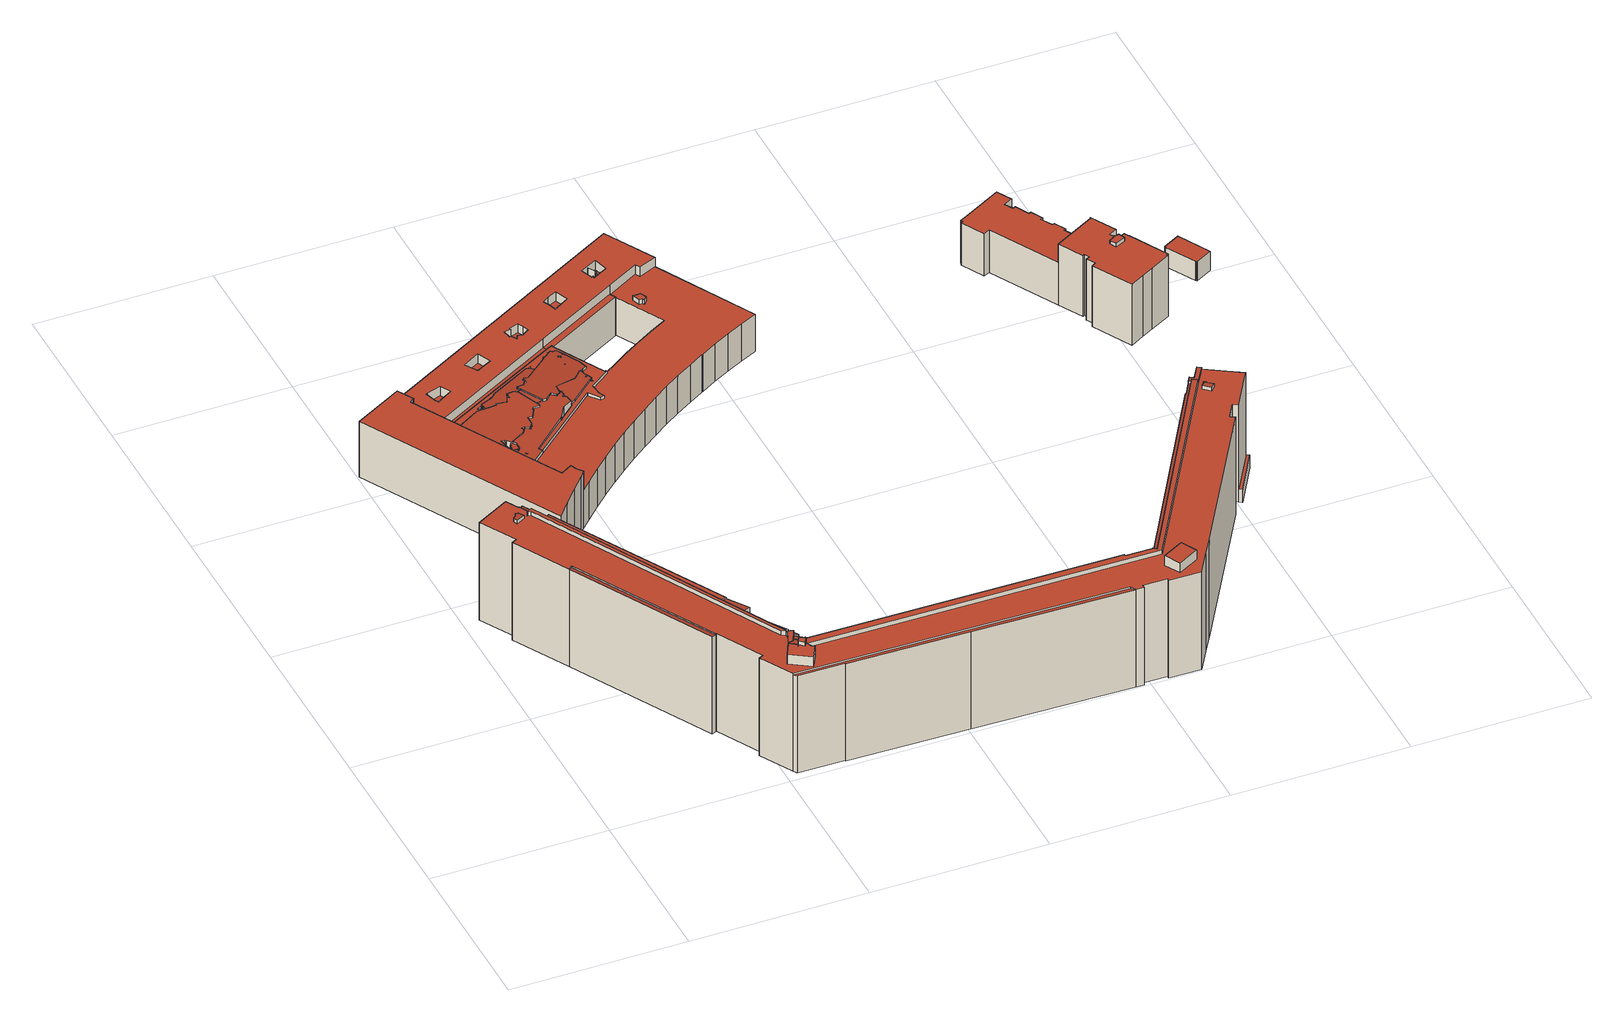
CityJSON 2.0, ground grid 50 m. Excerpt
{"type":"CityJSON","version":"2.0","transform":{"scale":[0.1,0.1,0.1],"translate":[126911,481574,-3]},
"CityObjects":{
"building1":{"type":"Building","attributes":{"b3_dak_type":"multiple horizontal","b3_h_dak_50p":10.44,"b3_h_dak_70p":12.31,"b3_h_dak_max":15.36,"b3_h_dak_min":-3.57,"b3_h_maaiveld":-2.8,"b3_kas_warenhuis":false,"b3_mutatie_ahn3_ahn4":false,"b3_reconstructie_onvolledig":false,"b3_rmse_lod12":4.75,"b3_rmse_lod13":2.4,"b3_rmse_lod22":1.24,"b3_val3dity_lod12":"[104]","b3_val3dity_lod13":"[104]","b3_val3dity_lod22":"[303,307]","b3_volume_lod12":74398.68,"b3_volume_lod13":74641.73,"b3_volume_lod22":69705.63,"geconstateerd":false,"oorspronkelijkbouwjaar":2003,"status":"Pand in gebruik"},"children":["building1-1"]},
"building1-1":{"type":"BuildingPart","parents":["building1"],"geometry":[{"type":"Solid","lod":"2.2","boundaries":[[[[0,1,2,3,4,5,6,7,8,9,10,11,12,13,14,15,16,17,18,19,20,21,22,23,24,25,26],[27,28,29],[30,31,32],[33,34,35],[36,37,38],[39,40,41],[42,43,44],[45,46,47],[48,47,49],[50,51,52,53,54],[55,56,57],[58,59,60,61,62,63,64,65,66,67,68]],[[69,16,15,70]],[[71,19,18,72]],[[73,10,9,74]],[[75,76,77,78]],[[79,80,76,75]],[[81,17,16,69]],[[72,18,17,81]],[[82,83,84,85]],[[86,6,5,87,88]],[[88,87,89,90]],[[91,92,93,94]],[[95,8,7,96]],[[97,98,99,35,34,100,101]],[[102,103,104,105]],[[106,26,25,107]],[[108,2,1,109]],[[107,25,24,110]],[[110,24,23,111]],[[112,21,20,113]],[[113,20,19,71]],[[114,63,62,115]],[[116,22,21,112]],[[111,23,22,116]],[[117,13,12,118]],[[119,120,121,122]],[[123,61,60,124]],[[125,126,127,128]],[[96,7,6,86]],[[129,130,131,132]],[[133,134,135,136]],[[137,138,139,140]],[[141,142,143,144]],[[145,146,147,148]],[[149,150,151,152]],[[153,154,155,156]],[[157,158,159,121]],[[160,161,118,162]],[[163,164,165,166]],[[167,168,169,170]],[[171,172,173,174]],[[175,176,177,178]],[[179,180,38,37,181,182]],[[183,184,185,186]],[[94,93,187,188]],[[188,187,189,190]],[[191,4,3,192]],[[193,194,195,196]],[[197,27,29,198]],[[192,3,2,108]],[[199,200,201,142,141,202]],[[203,204,126,125]],[[205,206,204,203]],[[85,84,207,208]],[[208,207,209,210]],[[162,118,12,11,211]],[[211,11,10,73]],[[212,213,214,215]],[[216,217,218,219]],[[219,218,220,221]],[[215,214,222,223]],[[223,222,224,225]],[[226,227,228,229]],[[230,231,232,233]],[[234,235,54,53,236]],[[237,238,239,240]],[[241,242,243,244]],[[245,244,243,246,247,248]],[[249,250,251,252]],[[253,254,255,256]],[[256,255,257,258]],[[259,260,261,262]],[[263,264,265,266]],[[267,268,264,263]],[[269,270,32,31,271,272]],[[273,274,244,245]],[[275,276,277,278]],[[279,280,281,282,283]],[[198,29,28,284]],[[284,28,27,197]],[[156,155,285,142,141]],[[286,287,288,289]],[[196,195,290,287,286]],[[291,292,290,195]],[[278,277,293,176,175]],[[274,294,295,296]],[[152,151,297,298]],[[299,30,32,270]],[[150,300,270,269]],[[301,302,172,171]],[[303,304,231,230]],[[202,141,142,285,305,306]],[[307,308,309,310]],[[266,265,180,179]],[[289,288,292,291,311]],[[132,131,312,313,314,315]],[[78,77,14,13,117]],[[70,15,14,77]],[[122,121,159,80,79]],[[225,224,316,317]],[[317,316,318,319]],[[320,321,83,82]],[[322,323,321,320]],[[324,325,326,327]],[[327,326,328,329]],[[329,328,325,324]],[[330,331,332,333]],[[333,332,334,335]],[[260,336,312,131]],[[337,338,339,340]],[[341,342,120,119]],[[158,65,64,343]],[[343,64,63,114]],[[248,247,246,344,345]],[[346,347,246,247]],[[348,39,41,349]],[[350,351,294,274,273]],[[352,353,354,355]],[[170,169,206,205]],[[356,357,358]],[[359,330,360,361]],[[335,334,362,363]],[[252,251,363,364]],[[161,365,342,341]],[[366,153,367,368]],[[369,366,370,371]],[[372,373,374,375]],[[376,47,46,374]],[[377,378,379,380]],[[361,360,194,193]],[[210,209,217,216]],[[381,382,300,150,149]],[[383,52,51,384]],[[385,383,382,381]],[[136,135,268,267]],[[386,387,388,389]],[[387,390,391,392]],[[298,297,393,390,387,386]],[[392,391,393,297]],[[345,344,394,395]],[[396,348,397]],[[353,352,398]],[[399,400,242,241]],[[271,31,30,299]],[[401,233,232,402,403,404]],[[403,402,304,303]],[[404,403,235,234]],[[405,50,54,235]],[[406,407,408]],[[409,36,38,180]],[[410,411,412,413,414,415]],[[148,147,416,417]],[[417,416,418,419]],[[420,421,422,423]],[[423,422,146,145]],[[424,425,310,426]],[[426,310,309,412,411]],[[427,428,429,378,377]],[[378,429,331,330,359]],[[430,407,406,373,372]],[[431,45,47,376,432]],[[433,434,302,301]],[[174,173,434,433]],[[435,436,421,420]],[[247,246,437,438]],[[438,437,400,399]],[[229,228,439,440]],[[389,388,441,442,443]],[[440,439,441,388]],[[443,442,444,445]],[[445,444,227,226,446]],[[447,448,449,450]],[[101,100,448,447]],[[451,33,35,99,98]],[[98,99,452,453]],[[454,68,67,455]],[[456,457,458,459]],[[115,62,61,123]],[[455,67,66,460,461]],[[461,460,457,456]],[[140,139,462,463]],[[463,462,58,68,454]],[[464,465,466,467]],[[468,469,465,464,470]],[[470,464,238,237]],[[240,239,467,471]],[[472,473,474,475]],[[475,474,476,477,478]],[[479,480,481,482,483]],[[483,482,481,484,280,279]],[[482,481,476,477]],[[478,477,476,480,479]],[[477,476,485,486]],[[487,488,489]],[[490,491,492,493,494]],[[495,496,497,498]],[[499,500,501,496,495]],[[502,503,492,493]],[[504,505,503,502]],[[506,507,505,504]],[[508,509,510,511]],[[414,413,509,508]],[[511,510,308,307]],[[512,513,514,515]],[[516,517,513,512]],[[515,514,517,516]],[[518,519,500,499]],[[446,226,520,521]],[[521,520,522,523]],[[524,525,407,430]],[[166,165,526,527]],[[528,529,530,531]],[[531,530,164,163]],[[236,53,52,383,385]],[[532,533,534,535]],[[536,537,538,539]],[[540,541,537,536]],[[355,354,542,543]],[[450,449,134,133]],[[100,34,33,451]],[[544,545,436,435]],[[419,418,545,544]],[[415,414,546]],[[306,305,154,153,366,369]],[[547,548,549,550]],[[550,549,529,528]],[[551,552,338,337]],[[527,526,552,551]],[[553,554,548,547]],[[459,458,555,556]],[[368,367,557,558]],[[559,560,561,562,563]],[[562,561,564,565]],[[566,567,568,569]],[[569,568,130,129]],[[563,562,567,566]],[[186,185,349,570]],[[182,181,571,572]],[[87,5,4,191]],[[90,89,573,574]],[[574,573,92,91]],[[570,349,41,40,575]],[[181,37,36,409]],[[221,220,323,322]],[[576,577,213,212]],[[535,534,428,427]],[[364,363,362,533,532]],[[578,579,250,249]],[[380,379,580]],[[357,356,580]],[[581,582,254,253]],[[579,57,56,583]],[[584,296,295,585,586]],[[575,40,39,348,396]],[[523,522,44,43,587,588]],[[589,42,44,522]],[[587,43,42,589]],[[184,590,591,592]],[[572,571,593,590,184,183]],[[594,592,591,593,571]],[[595,596,525,524]],[[375,374,46,45,431]],[[597,49,47,376]],[[598,48,49,597]],[[432,376,47,48,598,599]],[[599,598,411,410]],[[600,601,602,425,424]],[[425,602,603,370]],[[371,370,603,601,600]],[[471,467,466,604,605]],[[605,604,469,468]],[[606,607,351,350]],[[586,585,607,606]],[[262,261,608,609]],[[609,608,365,161,160]],[[258,257,582,581]],[[596,610,592,594]],[[611,612,613,614]],[[558,557,55,57,579,578]],[[615,616,103,102]],[[556,555,616,615]],[[282,281,484,481,482]],[[283,282,617,618]],[[319,318,577,576]],[[619,395,394,347,346,620]],[[620,346,612,611]],[[543,542,395,619]],[[588,587,610,596,595]],[[621,0,26,106]],[[622,623,624,625]],[[74,9,8,95]],[[190,189,336,260,259]],[[539,538,626,627]],[[628,629,541,540]],[[630,631,629,628]],[[460,66,65,158,157]],[[632,633,631,630]],[[627,626,633,632]],[[384,51,50,405]],[[311,291,634,635]],[[635,634,636,637]],[[637,636,233,401]],[[272,271,296,584]],[[638,639,293,277]],[[640,638,641,642]],[[178,177,639,638,640]],[[453,452,643,641]],[[642,641,643,99,98,97]],[[644,645,646,647]],[[105,104,645,644]],[[648,647,646,565,649]],[[488,487,650,560,559]],[[649,565,564,650,487]],[[651,652,653,491,490]],[[493,492,653,652]],[[614,613,647,648]],[[583,56,55,557]],[[625,624,654,655]],[[655,654,138,137]],[[128,127,168,167]],[[340,339,656,657]],[[657,656,554,553]],[[658,659,473,472]],[[652,653,501,500]],[[494,493,492,659,658]],[[498,497,653,652,651]],[[660,661,519,518]],[[618,617,662,663]],[[486,485,664,662]],[[663,662,664,665,666,667]],[[668,669,670]],[[276,275,670]],[[667,666,671,668]],[[666,665,507,506]],[[669,668,671,661,660]],[[144,143,201,200]],[[672,673,200,199]],[[315,314,673,672]],[[124,60,59,674]],[[674,59,58,462]],[[109,1,0,621]],[[314,313,675,676]],[[677,678,623,622]],[[676,675,678,677]],[[292,288,287,290]],[[325,328,326]],[[161,341,119,122,79,75,78,117,118],[163,166,527,551,337,340,657,553,547,550,528,531],[128,167,170,205,203,125],[174,433,301,171],[216,219,221,322,320,82,85,208,210],[420,423,145,148,417,419,544,435]],[[393,391,390]],[[304,402,232,231]],[[434,173,172,302]],[[400,437,246,243,242]],[[227,444,442,441,439,228]],[[467,239,238,464]],[[480,476,481]],[[308,510,509,413,412,309]],[[517,514,513]],[[545,418,416,147,146,422,421,436]],[[154,305,285,155]],[[323,220,218,217,209,207,84,83,321],[214,213,577,318,316,224,222]],[[533,362,334,332,331,429,428,534]],[[593,591,590]],[[601,603,602]],[[469,604,466,465]],[[607,585,295,294,351]],[[582,257,255,254]],[[596,594,571,181,409,408,407,525]],[[558,578,249,252,364,532,535,427,377,380,580,356,358,679,546,414,508,511,307,310,425,370,366,368],[253,256,258,581]],[[484,281,280]],[[319,576,212,215,223,225,317]],[[347,394,344,246]],[[190,259,262,609,160,162,211,73,74,95,96,86,88,90,574,91,94,188]],[[460,157,121,120,458,457]],[[627,632,630,628,540,536,539]],[[637,401,404,234,236,385,381,149,152,298,386,389,443,445,446,521,523,588,595,524,430,372,375,431,432,599,410,415,546,679,358,357,580,379,378,359,361,193,196,286,289,311,635],[240,471,605,468,470,237],[329,324,327]],[[272,584,586,606,350,273,245,248,345,395,542,354,353,398,680,397,348,349,185,184,592,610,587,589,522,520,226,229,440,388,387,392,297,151,150,269]],[[639,177,176,293]],[[99,643,452]],[[565,646,645,104,103,616,555,458,120,342,365,608,261,260,131,130,568,567,562]],[[650,564,561,560]],[[653,492,491]],[[168,127,126,204,206,169]],[[554,656,339,338,552,526,165,164,530,529,549,548]],[[653,497,496,501]],[[486,662,617,282,482,477]],[[667,668,670,275,278,175,178,640,642,97,101,447,450,133,136,267,263,266,179,182,572,183,186,570,575,396,397,680,398,352,355,543,619,620,611,614,648,649,487,489,490,494,658,472,475,478,479,483,279,283,618,663]],[[507,665,664,485,476,474,473,659,492,503,505]],[[661,671,666,506,504,502,493,652,500,519]],[[201,143,142]],[[315,672,199,202,306,369,371,600,424,426,411,598,597,376,374,373,406,408,409,180,265,264,268,135,134,449,448,100,451,98,453,641,638,277,276,670,669,660,518,499,495,498,651,490,489,488,559,563,566,569,129,132],[284,197,198],[512,515,516]],[[678,675,313,312,336,189,187,93,92,573,89,87,191,192,108,109,621,106,107,110,111,116,112,113,71,72,81,69,70,77,76,80,159,158,343,114,115,123,124,674,462,139,138,654,624,623],[538,537,541,629,631,633,626]],[[676,677,622,625,655,137,140,463,454,455,461,456,459,556,615,102,105,644,647,613,612,346,247,438,399,241,244,274,296,271,299,270,300,382,383,384,405,235,403,303,230,233,636,634,291,195,194,360,330,333,335,363,251,250,579,583,557,367,153,156,141,144,200,673,314]]]],"semantics":{"surfaces":[{"type":"GroundSurface"},{"type":"WallSurface","on_footprint_edge":true},{"type":"WallSurface","on_footprint_edge":false},{"type":"RoofSurface"}],"values":[[0,1,1,1,2,2,1,1,2,1,2,2,1,1,2,1,1,1,1,1,1,1,1,1,1,2,1,2,1,2,2,2,2,2,2,2,2,2,2,2,2,2,1,2,2,2,1,2,1,1,2,2,2,2,2,1,1,2,2,2,2,2,2,2,1,2,2,2,2,2,2,2,2,2,1,2,2,2,1,1,2,2,2,2,2,2,2,1,2,2,2,2,2,2,2,2,1,1,2,2,2,2,2,2,2,2,2,2,2,2,2,1,1,2,2,1,2,2,2,2,2,2,2,2,2,2,2,1,2,2,2,2,1,2,2,2,2,2,2,2,2,2,2,1,2,2,2,1,2,1,2,2,2,2,2,2,2,2,2,2,1,2,2,2,2,2,2,2,2,2,2,2,2,1,2,1,2,1,1,2,2,1,2,2,2,2,2,2,2,2,2,2,2,2,2,2,2,2,2,2,2,2,2,2,2,2,2,2,2,2,2,2,2,1,2,2,2,2,2,1,2,2,2,2,2,2,2,2,2,2,2,2,2,2,2,2,2,2,1,2,2,1,1,2,2,2,2,2,2,2,2,1,2,1,1,1,1,2,2,2,2,1,1,1,1,2,2,2,2,2,2,2,2,2,2,2,2,2,1,2,2,2,2,2,2,2,2,2,1,2,1,2,2,2,2,1,2,2,1,2,2,2,2,2,2,2,2,2,2,2,2,2,2,2,2,2,1,2,2,2,2,2,2,2,2,2,2,2,2,2,2,2,2,2,2,2,2,2,1,1,1,2,2,2,3,3,3,3,3,3,3,3,3,3,3,3,3,3,3,3,3,3,3,3,3,3,3,3,3,3,3,3,3,3,3,3,3,3,3,3,3,3,3,3,3,3,3,3,3,3,3]]}}]},
"building2":{"type":"Building","attributes":{"b3_dak_type":"multiple horizontal","b3_h_dak_50p":28.5,"b3_h_dak_70p":28.51,"b3_h_dak_max":32.79,"b3_h_dak_min":-2.65,"b3_h_maaiveld":-2.82,"b3_kas_warenhuis":false,"b3_mutatie_ahn3_ahn4":false,"b3_reconstructie_onvolledig":false,"b3_rmse_lod12":5.77,"b3_rmse_lod13":3.75,"b3_rmse_lod22":3.65,"b3_val3dity_lod12":"[]","b3_val3dity_lod13":"[]","b3_val3dity_lod22":"[]","b3_volume_lod12":128184.92,"b3_volume_lod13":125183.34,"b3_volume_lod22":125120.52,"geconstateerd":false,"oorspronkelijkbouwjaar":1970,"status":"Pand in gebruik"},"children":["building2-1"]},
"building2-1":{"type":"BuildingPart","parents":["building2"],"geometry":[{"type":"Solid","lod":"2.2","boundaries":[[[[681,682,683,684,685,686,687,688,689,690,691,692,693,694,695,696,697,698,699,700,701,702,703,704,705,706,707,708,709,710,711,712,713,714,715,716,717,718,719,720,721,722,723,724,725,726,727,728,729,730,731,732,733,734,735,736,737,738,739,740,741,742,743,744,745,746]],[[747,718,717,748]],[[748,717,716,749]],[[750,706,705,751,752]],[[752,751,753,754]],[[755,720,719,756]],[[757,714,713,758]],[[759,760,761,762]],[[763,764,765,766,767]],[[768,710,769]],[[749,716,715,770]],[[771,707,706,750]],[[751,705,704,772]],[[773,703,702,774]],[[775,776,777,778]],[[779,697,696,780]],[[756,719,718,747]],[[781,691,690,782]],[[783,784,698,697,779]],[[774,702,701,785]],[[786,694,693,787]],[[782,690,689,788]],[[789,790,687,686,791]],[[792,744,743,793]],[[794,684,795]],[[796,688,687,790]],[[797,798,799,800]],[[801,802,803,804]],[[805,806,807,808]],[[809,810,742,741,811]],[[812,740,739,813]],[[814,737,736,815,816]],[[816,815,817,818]],[[813,739,738,819]],[[819,738,737,814]],[[820,733,732,821]],[[822,823,734,733,820]],[[824,731,730,825,826]],[[827,828,754,829]],[[829,754,753,830,831]],[[832,833,834,828,827]],[[818,817,823,822]],[[835,836,837,838]],[[839,727,726,840]],[[841,724,723,842]],[[838,837,725,724,841]],[[843,844,845,846]],[[842,723,722,847]],[[840,726,725,837]],[[847,722,721,848]],[[848,721,720,755]],[[849,850,844,843]],[[851,695,694,786]],[[852,853,850,849]],[[770,715,714,757,854]],[[821,732,731,824]],[[855,856,857,858]],[[859,860,861,862]],[[863,864,865,790,789]],[[854,757,866,867]],[[846,845,853,852]],[[868,869,870,871]],[[872,873,874,875]],[[876,682,681,877]],[[877,681,746,878]],[[879,880,881,882]],[[883,884,882]],[[885,886,887,865,864]],[[826,825,836,835]],[[888,889,890,764,763]],[[764,890,891,892]],[[893,894,895,896]],[[897,898,894,893]],[[899,900,901,902]],[[902,901,903,904]],[[904,903,905,906]],[[906,905,860,859]],[[780,696,695,851,907]],[[907,851,908,909]],[[910,911,833,832]],[[815,736,735,912]],[[912,735,734,823]],[[758,713,712,913]],[[913,712,711,914]],[[915,916,898,897]],[[875,874,889,888]],[[873,917,911,910]],[[918,919,920,917,873,872]],[[921,922,920,919]],[[787,693,692,923]],[[811,741,740,812]],[[924,925,926,927]],[[927,926,776,775]],[[928,929,930,931]],[[932,700,699,930]],[[881,880,933,925,924]],[[778,777,934,935]],[[935,934,936,937]],[[825,730,729,938]],[[938,729,728,939]],[[795,684,683,940]],[[884,883,940,941]],[[942,943,944,869,868]],[[869,944,864,863,945]],[[946,947,794,795]],[[948,685,684,794]],[[940,683,941]],[[945,863,947,946]],[[791,686,685,948]],[[949,950,951,943,942]],[[952,953,951,950]],[[909,908,954,953,952]],[[941,683,682,876]],[[896,895,955,856,855]],[[956,957,958,959]],[[939,728,727,839]],[[960,961,957,956]],[[962,781,961,960]],[[953,954,886,885]],[[963,964,887,886]],[[959,958,964,963]],[[880,879,878,965]],[[965,878,746,745,966]],[[967,968,709,708,969]],[[969,708,707,771]],[[808,807,802,801]],[[923,692,691,781,962]],[[785,701,700,932]],[[925,933,810,809]],[[793,743,742,810]],[[966,745,744,792]],[[769,710,709,968]],[[970,800,799,955,895]],[[767,766,971,972]],[[766,765,916,915]],[[973,974,919,918]],[[972,971,974,973]],[[858,857,975,976]],[[976,975,922,921]],[[931,930,699,698,784]],[[772,704,703,773,977]],[[977,773,929,928]],[[831,830,784,783]],[[937,936,798,797]],[[828,834,968,967]],[[762,761,768,769]],[[914,711,710,768]],[[892,891,950,949]],[[871,870,800,970]],[[978,979,980,981]],[[981,980,806,805]],[[804,803,982,983]],[[983,982,979,978]],[[862,861,984,985]],[[985,984,900,899]],[[867,866,760,759]],[[788,689,688,796]],[[846,852,849,843]],[[912,823,817,815]],[[791,948,794,947,863,789]],[[939,839,840,837,836,825,938]],[[953,885,864,944,943,951]],[[878,879,882,884,941,876,877]],[[923,962,960,956,959,963,886,954,908,851,786,787]],[[966,792,793,810,933,880,965]],[[972,973,918,872,875,888,763,767]],[[976,921,919,974,971,766,915,897,893,896,855,858]],[[929,773,774,785,932,930]],[[784,830,753,751,772,977,928,931]],[[950,891,890,889,874,873,910,832,827,829,831,783,779,780,907,909,952]],[[828,967,969,771,750,752,754]],[[867,759,762,769,968,834,833,911,917,920,922,975,857,856,955,799,798,936,934,777,776,926,925,809,811,812,813,819,814,816,818,822,820,821,824,826,835,838,841,842,847,848,755,756,747,748,749,770,854],[853,845,844,850],[901,900,984,861,860,905,903],[979,982,803,802,807,806,980]],[[871,970,895,894,898,916,765,764,892,949,942,868]],[[800,870,869,945,946,795,940,883,882,881,924,927,775,778,935,937,797]],[[983,978,981,805,808,801,804]],[[985,899,902,904,906,859,862]],[[760,866,757,758,913,914,768,761]],[[788,796,790,865,887,964,958,957,961,781,782]]]],"semantics":{"surfaces":[{"type":"GroundSurface"},{"type":"WallSurface","on_footprint_edge":true},{"type":"WallSurface","on_footprint_edge":false},{"type":"RoofSurface"}],"values":[[0,1,1,1,2,1,1,2,2,1,1,1,1,1,2,1,1,1,1,1,1,1,1,1,1,1,2,2,2,1,1,1,2,1,1,1,1,1,2,2,2,2,2,1,1,1,2,1,1,1,1,2,1,2,1,1,2,2,2,2,2,2,2,1,1,2,2,2,2,2,2,2,2,2,2,2,2,1,2,2,1,1,1,1,2,2,2,2,2,1,1,2,2,2,1,2,2,2,1,1,1,2,2,2,2,1,1,2,1,2,2,2,1,2,2,1,2,2,2,2,2,2,1,1,1,2,1,1,2,1,1,1,2,2,2,2,2,2,2,1,1,2,2,2,2,2,1,2,2,2,2,2,2,2,2,2,1,3,3,3,3,3,3,3,3,3,3,3,3,3,3,3,3,3,3,3,3,3]]}}]},
"building3":{"type":"Building","attributes":{"b3_dak_type":"multiple horizontal","b3_h_dak_50p":11.19,"b3_h_dak_70p":16.99,"b3_h_dak_max":18.29,"b3_h_dak_min":-1,"b3_h_maaiveld":-2.52,"b3_kas_warenhuis":false,"b3_mutatie_ahn3_ahn4":false,"b3_reconstructie_onvolledig":false,"b3_rmse_lod12":4.34,"b3_rmse_lod13":0.669,"b3_rmse_lod22":0.66,"b3_val3dity_lod12":"[]","b3_val3dity_lod13":"[]","b3_val3dity_lod22":"[]","b3_volume_lod12":14480.39,"b3_volume_lod13":12242.23,"b3_volume_lod22":12234.26,"geconstateerd":false,"oorspronkelijkbouwjaar":2007,"status":"Pand in gebruik"},"children":["building3-1"]},
"building3-1":{"type":"BuildingPart","parents":["building3"],"geometry":[{"type":"Solid","lod":"2.2","boundaries":[[[[986,987,988,989,990,991,992,993,994,995,996,997,998,999,1000,1001,1002,1003,1004,1005,1006,1007,1008,1009,1010,1011,1012,1013,1014,1015,1016,1017,1018,1019,1020,1021,1022,1023,1024,1025,1026,1027,1028,1029,1030]],[[1031,1032,1033,1034]],[[1034,1033,1026,1025,1035]],[[1036,1030,1029,1037]],[[1038,1028,1027,1039]],[[1037,1029,1028,1038]],[[1035,1025,1024,1040,1041]],[[1042,995,994,1043]],[[1040,1024,1023,1044]],[[1044,1023,1022,1045]],[[1046,1018,1017,1047]],[[1048,1019,1018,1046]],[[1049,1020,1019,1048]],[[1050,1016,1015,1051]],[[1047,1017,1016,1050]],[[1052,998,997,1053]],[[1051,1015,1014,1054]],[[1054,1014,1013,1055]],[[1055,1013,1012,1056]],[[1056,1012,1011,1057]],[[1057,1011,1010,1058]],[[1058,1010,1009,1059]],[[1045,1022,1021,1060]],[[1059,1009,1008,1061]],[[1061,1008,1007,1062]],[[1062,1007,1006,1063]],[[1064,1002,1001,1065]],[[1065,1001,1000,1066]],[[1063,1006,1005,1067]],[[1067,1005,1004,1068]],[[1068,1004,1003,1069]],[[1043,994,993,1070]],[[1066,1000,999,1071]],[[1072,1073,1074,1075]],[[1076,1077,1073,1072]],[[1071,999,998,1052]],[[1078,1053,997,996,1079]],[[1070,993,992,1080]],[[1079,996,995,1042]],[[1080,992,991,1081]],[[1081,991,990,1082]],[[1082,990,989,1083]],[[1075,1074,1084,1085]],[[1041,1040,1086,1087]],[[1087,1086,1077,1076]],[[1039,1027,1026,1033]],[[1085,1084,1032,1031]],[[1069,1003,1002,1064]],[[1088,1049,1089,1090]],[[1060,1021,1020,1049,1088]],[[1091,987,986,1092]],[[1093,988,987,1091]],[[1092,986,1030,1036]],[[1083,989,988,1093]],[[1090,1089,1053,1078]],[[1085,1031,1034,1035,1041,1087,1076,1072,1075]],[[1053,1089,1049,1048,1046,1047,1050,1051,1054,1055,1056,1057,1058,1059,1061,1062,1063,1067,1068,1069,1064,1065,1066,1071,1052]],[[1090,1078,1079,1042,1043,1070,1080,1081,1082,1083,1093,1091,1092,1036,1037,1038,1039,1033,1032,1084,1074,1073,1077,1086,1040,1044,1045,1060,1088]]]],"semantics":{"surfaces":[{"type":"GroundSurface"},{"type":"WallSurface","on_footprint_edge":false},{"type":"WallSurface","on_footprint_edge":true},{"type":"RoofSurface"}],"values":[[0,1,2,2,2,2,2,2,2,2,2,2,2,2,2,2,2,2,2,2,2,2,2,2,2,2,2,2,2,2,2,2,2,1,1,2,2,2,2,2,2,2,1,1,1,2,1,2,1,2,2,2,2,2,1,3,3,3]]}}]},
"building4":{"type":"Building","attributes":{"b3_dak_type":"multiple horizontal","b3_h_dak_50p":3.69,"b3_h_dak_70p":3.71,"b3_h_dak_max":3.9,"b3_h_dak_min":3.61,"b3_h_maaiveld":-2.43,"b3_kas_warenhuis":false,"b3_mutatie_ahn3_ahn4":false,"b3_reconstructie_onvolledig":false,"b3_rmse_lod12":0.0558,"b3_rmse_lod13":0.0558,"b3_rmse_lod22":0.0523,"b3_val3dity_lod12":"[]","b3_val3dity_lod13":"[]","b3_val3dity_lod22":"[]","b3_volume_lod12":357.45,"b3_volume_lod13":357.45,"b3_volume_lod22":357.29,"geconstateerd":false,"oorspronkelijkbouwjaar":2007,"status":"Pand in gebruik"},"children":["building4-1"]},
"building4-1":{"type":"BuildingPart","parents":["building4"],"geometry":[{"type":"Solid","lod":"2.2","boundaries":[[[[1094,1095,1096,1097,1098,1099,1100,1101]],[[1102,1100,1099,1103]],[[1103,1099,1098,1104]],[[1105,1095,1094,1106]],[[1106,1094,1101,1107]],[[1107,1101,1100,1102]],[[1108,1097,1096,1109]],[[1104,1098,1097,1108]],[[1109,1096,1095,1105]],[[1109,1105,1106,1107,1102,1103,1104,1108]]]],"semantics":{"surfaces":[{"type":"GroundSurface"},{"type":"WallSurface","on_footprint_edge":true},{"type":"RoofSurface"}],"values":[[0,1,1,1,1,1,1,1,1,2]]}}]}
},
"vertices":[
[632,1345,2],[590,1310,2],[549,1273,2],[509,1235,2],[469,1196,2],[439,1166,2],[429,1155,2],[391,1113,2],[353,1070,2],[317,1026,2],[6,1590,2],[6,1591,2],[144,1667,2],[900,2085,2],[979,1942,2],[1134,1662,2],[1086,1640,2],[1038,1615,2],[990,1590,2],[946,1564,2],[942,1562,2],[899,1536,2],[851,1506,2],[806,1476,2],[763,1446,2],[718,1413,2],[675,1380,2],[362,1324,2],[358,1326,2],[357,1320,2],[520,1682,2],[504,1673,2],[513,1664,2],[419,1440,2],[419,1444,2],[415,1438,2],[467,1517,2],[461,1516,2],[465,1505,2],[405,1568,2],[411,1565,2],[410,1581,2],[445,1598,2],[446,1596,2],[455,1597,2],[513,1538,2],[510,1535,2],[523,1528,2],[526,1526,2],[525,1526,2],[564,1698,2],[560,1697,2],[561,1696,2],[565,1694,2],[569,1697,2],[635,1567,2],[642,1563,2],[639,1570,2],[688,1590,2],[731,1619,2],[771,1646,2],[818,1676,2],[864,1703,2],[912,1730,2],[837,1866,2],[836,1865,2],[604,1737,2],[603,1736,2],[685,1587,2],[1086,1640,121],[1134,1662,121],[946,1564,121],[990,1590,121],[6,1590,181],[317,1026,180],[929,1920,153],[929,1920,123],[979,1942,123],[979,1942,153],[921,1934,153],[921,1934,123],[1038,1615,121],[833,1943,153],[833,1943,124],[825,1941,124],[825,1941,153],[429,1155,181],[439,1166,122],[439,1166,181],[439,1168,122],[439,1168,181],[430,1192,181],[430,1192,122],[426,1204,122],[426,1204,181],[353,1070,180],[391,1113,181],[415,1438,149],[415,1438,144],[415,1438,4],[419,1444,144],[419,1444,149],[227,1519,132],[227,1519,126],[302,1379,126],[302,1379,132],[675,1380,122],[718,1413,122],[549,1273,122],[590,1310,122],[763,1446,122],[806,1476,122],[899,1536,122],[942,1562,121],[912,1730,122],[864,1703,122],[851,1506,122],[900,2085,153],[144,1667,153],[584,1748,153],[584,1748,125],[827,1882,125],[827,1882,153],[818,1676,123],[771,1646,123],[706,1875,153],[706,1875,125],[662,1848,125],[662,1848,153],[342,1306,132],[342,1306,126],[346,1297,126],[346,1297,131],[445,1492,152],[445,1492,149],[444,1495,149],[444,1495,152],[632,1544,132],[632,1544,123],[691,1586,123],[691,1586,132],[505,1451,132],[505,1451,4],[503,1448,4],[503,1448,132],[231,1625,153],[231,1625,125],[221,1658,125],[221,1658,153],[522,1655,144],[522,1655,142],[488,1624,145],[488,1624,148],[552,1497,132],[552,1497,5],[553,1494,3],[553,1494,132],[836,1865,125],[836,1865,123],[827,1882,123],[170,1621,181],[170,1621,153],[144,1667,181],[509,1791,153],[509,1791,126],[505,1814,125],[505,1814,153],[653,1874,153],[653,1874,125],[646,1887,125],[646,1887,153],[407,1757,153],[407,1757,125],[424,1718,125],[424,1718,153],[390,1440,147],[390,1440,4],[397,1441,4],[397,1441,147],[465,1505,154],[465,1505,149],[461,1516,149],[461,1516,153],[428,1582,151],[428,1582,146],[411,1582,144],[411,1582,150],[423,1208,122],[423,1208,181],[391,1189,122],[391,1189,181],[469,1196,122],[509,1235,122],[638,1644,138],[638,1644,132],[614,1691,132],[614,1691,137],[362,1324,133],[357,1320,133],[503,1449,139],[503,1449,132],[503,1449,4],[505,1451,139],[691,1912,153],[691,1912,125],[665,1900,153],[665,1900,125],[826,1939,124],[826,1939,153],[804,1927,124],[804,1927,153],[6,1591,181],[806,1971,153],[806,1971,124],[818,1952,124],[818,1952,152],[805,1934,153],[805,1934,124],[800,1932,124],[800,1932,153],[787,1966,124],[787,1966,153],[821,1952,124],[821,1952,147],[826,1956,124],[826,1956,133],[470,1607,146],[470,1607,4],[472,1611,4],[472,1611,145],[584,1717,132],[584,1717,4],[588,1714,4],[588,1714,132],[569,1697,139],[569,1697,132],[565,1694,139],[596,1684,138],[596,1684,83],[599,1686,83],[599,1686,138],[341,1583,132],[341,1583,4],[342,1583,4],[342,1583,132],[342,1583,137],[338,1570,4],[338,1570,132],[338,1570,139],[641,1573,135],[641,1573,132],[634,1585,132],[634,1585,138],[629,1579,138],[629,1579,4],[629,1581,4],[629,1581,138],[631,1582,4],[631,1582,138],[336,1288,181],[336,1288,126],[157,1611,126],[157,1611,181],[447,1499,152],[447,1499,149],[465,1499,148],[465,1499,154],[446,1495,152],[446,1495,149],[513,1664,140],[513,1664,132],[504,1673,132],[504,1673,137],[344,1584,137],[344,1584,132],[386,1422,146],[386,1422,144],[392,1431,145],[392,1431,147],[323,1418,141],[323,1418,8],[325,1418,6],[325,1418,138],[325,1418,141],[358,1326,134],[505,1451,2],[612,1691,137],[612,1691,7],[611,1690,7],[611,1690,137],[614,1691,7],[612,1695,132],[612,1695,7],[392,1431,4],[344,1584,4],[386,1608,4],[386,1608,132],[477,1626,143],[477,1626,148],[520,1682,132],[522,1655,132],[359,1730,153],[359,1730,125],[583,1717,132],[583,1717,4],[524,1482,10],[524,1482,142],[545,1541,144],[545,1541,4],[541,1538,4],[541,1538,144],[612,1695,136],[346,1297,123],[408,1351,123],[408,1351,132],[408,1351,133],[825,1963,124],[825,1963,126],[815,1976,124],[815,1976,132],[846,1950,153],[846,1950,124],[835,1992,153],[835,1992,124],[600,1645,140],[600,1645,65],[599,1646,65],[599,1646,140],[600,1646,65],[600,1646,140],[633,1609,132],[633,1609,84],[631,1591,84],[631,1591,132],[632,1589,85],[632,1589,132],[336,1288,123],[550,1830,153],[550,1830,125],[557,1816,125],[557,1816,153],[213,1543,153],[213,1543,126],[837,1866,123],[340,1569,4],[340,1569,139],[333,1555,132],[333,1555,4],[405,1568,146],[410,1581,144],[375,1595,138],[375,1595,4],[371,1559,146],[371,1559,144],[371,1558,144],[371,1558,146],[598,1579,142],[598,1579,144],[547,1563,148],[633,1609,140],[645,1616,132],[645,1616,139],[631,1589,85],[631,1589,132],[631,1589,139],[170,1621,126],[552,1497,136],[564,1504,132],[564,1504,136],[552,1497,142],[547,1516,140],[547,1516,145],[493,1518,153],[493,1518,148],[510,1535,150],[510,1535,151],[523,1528,148],[624,1603,142],[624,1603,141],[620,1601,141],[620,1601,143],[559,1688,140],[559,1688,132],[561,1696,132],[560,1697,132],[561,1696,139],[475,1621,149],[475,1621,144],[475,1617,144],[475,1617,149],[475,1621,4],[475,1627,4],[475,1627,143],[477,1626,4],[340,1555,4],[340,1555,142],[405,1568,149],[398,1552,148],[396,1552,148],[340,1582,132],[340,1582,4],[588,1714,137],[583,1710,4],[583,1710,132],[583,1710,137],[564,1698,132],[482,1517,149],[482,1517,152],[468,1517,150],[467,1517,150],[535,1533,150],[535,1533,148],[535,1533,4],[537,1550,4],[537,1550,147],[537,1550,149],[223,1659,125],[223,1659,153],[224,1658,125],[224,1658,153],[282,1644,153],[282,1644,124],[238,1617,125],[238,1617,153],[544,1527,146],[544,1527,142],[541,1538,148],[627,1596,141],[627,1596,84],[624,1603,83],[482,1517,154],[513,1538,151],[523,1528,151],[380,1695,153],[380,1695,125],[266,1673,153],[266,1673,124],[326,1574,4],[326,1574,132],[473,1613,4],[473,1613,145],[475,1617,4],[475,1607,4],[475,1607,149],[475,1606,4],[475,1606,149],[470,1607,150],[419,1471,149],[419,1471,148],[432,1468,146],[432,1468,150],[419,1440,144],[412,1431,4],[412,1431,143],[685,1587,132],[603,1736,132],[604,1739,132],[604,1739,125],[592,1733,125],[592,1733,132],[604,1737,125],[604,1737,132],[688,1590,123],[688,1590,132],[597,1683,82],[597,1683,46],[602,1685,46],[602,1685,81],[603,1677,138],[603,1677,46],[597,1683,138],[602,1685,138],[326,1400,141],[326,1400,4],[326,1401,4],[326,1401,141],[325,1409,4],[325,1409,137],[325,1409,141],[323,1410,141],[323,1410,4],[324,1414,4],[324,1414,137],[324,1414,141],[324,1414,3],[329,1405,4],[329,1405,137],[332,1375,141],[332,1375,142],[334,1375,141],[334,1374,141],[334,1374,4],[336,1381,4],[336,1381,137],[336,1381,142],[349,1366,139],[349,1366,4],[348,1368,4],[348,1368,140],[352,1370,140],[352,1370,136],[352,1370,4],[340,1395,138],[340,1395,4],[338,1396,138],[338,1396,4],[341,1398,138],[341,1398,4],[538,1550,147],[538,1550,4],[541,1541,4],[541,1541,145],[365,1349,136],[365,1349,4],[362,1353,4],[362,1353,137],[366,1350,136],[366,1350,4],[355,1375,140],[355,1375,137],[464,1598,147],[464,1598,151],[455,1597,146],[455,1597,151],[449,1582,152],[449,1582,149],[524,1817,125],[524,1817,153],[524,1775,153],[524,1775,126],[515,1790,126],[515,1790,153],[630,1589,139],[630,1589,85],[628,1594,84],[628,1594,140],[893,1839,138],[893,1839,123],[883,1837,123],[883,1837,138],[901,1821,138],[901,1821,123],[369,1553,145],[369,1553,146],[224,1659,153],[224,1659,125],[538,1560,148],[545,1784,153],[545,1784,125],[529,1787,125],[529,1787,153],[524,1821,153],[524,1821,125],[561,1796,153],[561,1796,125],[220,1532,126],[220,1532,132],[635,1567,132],[635,1567,135],[333,1371,141],[333,1371,4],[329,1359,4],[329,1359,126],[329,1359,140],[319,1377,4],[319,1377,126],[340,1340,137],[340,1340,126],[347,1311,126],[347,1311,132],[410,1581,149],[438,1576,148],[438,1576,152],[445,1174,122],[445,1174,181],[411,1565,149],[811,1977,137],[811,1977,124],[639,1570,135],[639,1570,132],[608,1589,142],[633,1582,138],[633,1582,4],[642,1563,132],[386,1608,137],[386,1606,4],[386,1606,137],[446,1596,145],[446,1596,152],[445,1598,145],[428,1582,11],[436,1582,11],[436,1582,147],[438,1576,11],[436,1582,148],[447,1582,152],[447,1582,149],[525,1526,147],[526,1526,147],[526,1526,151],[538,1520,146],[538,1520,4],[544,1527,4],[547,1516,4],[604,1685,46],[604,1685,137],[375,1596,138],[375,1596,4],[166,1619,126],[166,1619,181],[447,1582,148],[316,1556,141],[316,1556,132],[240,1516,132],[240,1516,135],[223,1526,132],[223,1526,126],[332,1416,138],[332,1416,142],[340,1555,143],[333,1555,143],[632,1345,122],[632,1493,132],[632,1493,123],[643,1496,123],[643,1496,132],[872,1839,123],[872,1839,138],[892,1809,138],[892,1809,123],[888,1815,138],[888,1815,123],[879,1815,138],[879,1815,123],[603,1712,132],[603,1712,136],[593,1709,132],[593,1709,137],[398,1440,145],[398,1440,4],[398,1440,147],[408,1433,144],[408,1433,148],[408,1433,4],[313,1377,132],[313,1377,126],[315,1384,126],[315,1384,132],[315,1384,140],[319,1377,140],[332,1375,4],[349,1372,140],[349,1372,136],[349,1372,4],[635,1512,123],[635,1512,132],[564,1796,125],[564,1796,153],[329,1386,141],[329,1386,4],[355,1393,142],[355,1393,138],[335,1414,138],[335,1414,142],[335,1414,4],[343,1405,4],[343,1405,139],[343,1405,142],[347,1401,143],[347,1401,144],[359,1408,144],[347,1401,138],[401,1359,135],[401,1359,132],[731,1619,123],[608,1524,123],[608,1524,132],[610,1522,132],[610,1522,123],[538,1561,148],[397,1551,148],
[534,332,2],[508,318,2],[578,190,2],[579,189,2],[595,198,2],[601,187,2],[604,182,2],[613,165,2],[637,165,2],[637,174,2],[865,169,2],[897,168,2],[989,166,2],[1486,156,2],[1485,134,2],[1485,130,2],[1560,129,2],[1561,130,2],[1563,133,2],[1595,187,2],[1582,194,2],[1890,704,2],[1901,697,2],[1903,696,2],[1925,733,2],[1934,748,2],[1945,741,2],[1968,779,2],[1979,773,2],[2060,723,2],[2065,732,2],[2088,718,2],[2014,594,2],[2006,599,2],[1991,608,2],[1965,564,2],[1978,556,2],[1713,117,2],[1682,69,2],[1642,4,2],[1552,6,2],[1552,13,2],[1483,14,2],[1483,4,2],[1461,5,2],[1007,14,2],[664,21,2],[664,24,2],[531,26,2],[524,38,2],[473,131,2],[485,137,2],[413,267,2],[412,266,2],[399,259,2],[178,660,2],[91,819,2],[104,826,2],[47,928,2],[143,981,2],[164,945,2],[166,946,2],[177,952,2],[213,887,2],[224,893,2],[498,396,2],[1713,117,315],[1978,556,315],[1965,564,315],[1934,748,320],[1925,733,313],[1925,733,320],[1932,729,312],[1932,729,320],[1642,4,315],[1682,69,315],[2006,599,44],[2014,594,44],[2061,721,315],[2061,721,44],[2062,722,44],[2062,722,315],[578,123,356],[578,123,335],[570,107,336],[570,107,345],[570,107,356],[2060,723,44],[2060,723,315],[1991,608,315],[1945,741,320],[1903,696,313],[1901,697,59],[1890,704,63],[179,901,328],[179,901,315],[560,195,315],[560,195,328],[1560,129,328],[1485,130,328],[865,169,60],[637,174,60],[1561,130,328],[1561,130,313],[1582,194,63],[1486,156,291],[989,166,291],[637,165,60],[604,182,313],[604,182,60],[601,187,313],[213,887,311],[177,952,310],[579,189,312],[579,189,328],[613,165,60],[556,136,329],[556,136,315],[556,135,315],[556,135,329],[158,897,325],[158,897,315],[149,913,315],[149,913,325],[129,898,326],[129,898,315],[133,883,315],[133,883,327],[166,946,315],[166,946,310],[164,945,315],[143,981,315],[47,928,315],[91,819,315],[178,660,314],[178,660,315],[190,669,311],[190,669,315],[104,826,315],[413,267,315],[485,137,315],[412,266,315],[412,266,311],[473,131,315],[524,38,311],[524,38,315],[1947,720,328],[1947,720,320],[1932,729,328],[1571,123,312],[1571,123,328],[1580,113,328],[1580,113,315],[1947,720,315],[1451,20,315],[1451,20,311],[1461,5,314],[1461,5,315],[664,21,314],[1007,14,314],[1483,4,315],[1483,14,315],[1591,24,345],[1591,24,315],[1651,57,315],[1651,57,346],[1552,13,315],[1552,6,315],[1567,68,346],[1567,68,315],[1485,134,308],[1628,101,346],[1628,101,315],[2006,599,315],[527,80,345],[527,80,315],[584,43,315],[584,43,346],[1963,709,325],[1963,709,315],[1960,708,315],[1960,708,325],[592,185,312],[592,185,311],[592,185,60],[2076,715,44],[2076,715,315],[572,143,334],[572,143,328],[570,139,328],[570,139,335],[594,113,356],[594,113,328],[580,119,328],[580,119,356],[508,318,318],[534,332,315],[498,396,309],[467,389,310],[467,389,312],[467,389,328],[558,221,328],[574,191,328],[574,191,331],[618,156,315],[618,156,306],[618,156,60],[580,123,356],[580,123,328],[578,123,328],[582,129,328],[582,129,335],[560,114,345],[560,114,336],[549,122,336],[549,122,345],[561,114,345],[561,114,336],[1947,697,325],[1947,697,315],[1966,678,315],[1966,678,327],[1978,692,315],[1978,692,326],[1965,704,315],[1965,704,325],[1485,134,328],[606,143,316],[606,143,328],[600,122,328],[600,122,315],[399,259,314],[2088,718,44],[2065,732,44],[565,110,345],[565,110,336],[594,113,315],[591,107,356],[591,107,345],[591,107,315],[597,88,346],[597,88,315],[897,168,291],[184,913,328],[184,913,315],[170,904,315],[170,904,328],[1564,133,313],[1564,133,57],[1563,133,58],[1563,133,313],[1595,187,58],[184,913,311],[572,191,315],[572,191,328],[573,180,315],[573,180,328],[531,26,313],[664,24,313],[578,190,328],[578,190,331],[578,143,334],[578,143,315],[572,143,315],[592,185,327],[591,186,327],[591,186,312],[595,198,313],[583,130,335],[583,130,328],[583,130,316],[607,147,328],[607,147,315],[607,147,312],[549,122,315],[741,158,302],[741,158,60],[729,157,60],[729,157,303],[796,158,301],[796,158,60],[865,169,291],[623,159,303],[623,159,60],[498,396,312],[224,893,311],[1979,773,320],[1979,773,315],[1968,779,320],[556,135,335],[570,106,345],[570,106,356],[583,94,356],[583,94,345],[606,82,315],[606,82,346],[1901,697,313],[141,914,325],[141,914,315],[136,903,315],[136,903,326],[147,912,315],[147,912,325],[1958,710,315],[1958,710,325],
[2147,1374,5],[2149,1370,5],[2091,1338,5],[2056,1319,5],[2017,1297,5],[1955,1409,5],[1967,1416,5],[1953,1440,5],[1964,1446,5],[1956,1459,5],[1952,1456,5],[1913,1526,5],[1807,1719,5],[1789,1709,5],[1753,1775,5],[1759,1778,5],[1756,1784,5],[1771,1792,5],[1887,1856,5],[1910,1814,5],[1885,1800,5],[1898,1777,5],[1906,1781,5],[1927,1741,5],[1933,1745,5],[1951,1712,5],[1945,1708,5],[1963,1676,5],[1969,1679,5],[1987,1646,5],[1981,1643,5],[1999,1610,5],[2005,1614,5],[2020,1587,5],[2031,1593,5],[2032,1594,5],[2072,1522,5],[2049,1510,5],[2061,1489,5],[2062,1487,5],[2064,1489,5],[2084,1499,5],[2091,1485,5],[2092,1485,5],[2152,1377,5],[2072,1470,211],[2072,1470,200],[2064,1489,200],[2064,1489,211],[2062,1487,211],[2152,1377,200],[2092,1485,200],[2091,1485,200],[2084,1499,200],[2061,1489,200],[2061,1489,211],[1956,1459,200],[1964,1446,200],[2049,1510,200],[2072,1522,200],[2005,1614,140],[1999,1610,140],[2020,1587,140],[2031,1593,140],[1981,1643,140],[1987,1646,140],[1807,1719,141],[1913,1526,140],[1969,1679,140],[1963,1676,140],[1945,1708,140],[1951,1712,140],[1933,1745,140],[1927,1741,140],[2032,1594,200],[1906,1781,141],[1898,1777,141],[1885,1800,141],[1756,1784,141],[1759,1778,141],[1753,1775,141],[1910,1814,141],[1887,1856,141],[1771,1792,141],[1953,1440,200],[1789,1709,141],[2046,1482,211],[2046,1482,200],[2034,1476,200],[2034,1476,210],[2051,1488,211],[2051,1488,200],[1913,1526,200],[1952,1456,200],[1967,1416,200],[1955,1409,200],[2017,1297,200],[2056,1319,200],[2043,1455,200],[2043,1455,211],[2054,1486,200],[2054,1486,211],[2031,1593,200],[2031,1591,140],[2031,1591,200],[2149,1370,200],[2147,1374,200],[2091,1338,200],
[2274,1473,6],[2273,1476,6],[2272,1476,6],[2225,1561,6],[2226,1562,6],[2224,1564,6],[2273,1591,6],[2323,1500,6],[2273,1591,67],[2224,1564,67],[2226,1562,67],[2273,1476,67],[2274,1473,67],[2323,1500,67],[2225,1561,67],[2272,1476,67]
]}
